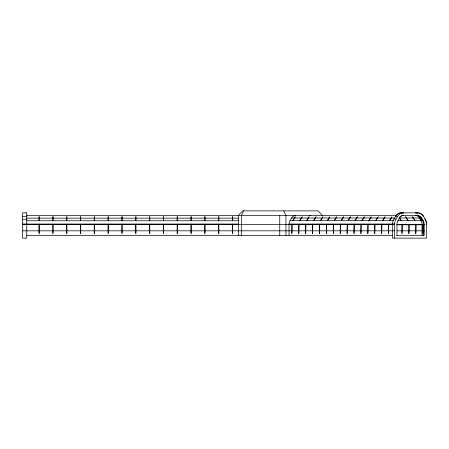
<?xml version="1.0" encoding="UTF-8"?>
<svg xmlns="http://www.w3.org/2000/svg" width="449" height="449" viewBox="0 0 449 449"><rect width="100%" height="100%" fill="white"/><g stroke="black" fill="none" stroke-linecap="round" stroke-linejoin="round"><path stroke-width="0.67" d="M395.872 215.795A7.998 6.926 -90 0 1 401.238 212.854L417.811 212.854A7.998 6.926 90 0 1 423.514 216.311L425.377 219.505A10.978 9.508 -90 0 1 426.539 224.292L426.55 238.127L392.493 238.127L392.533 223.361A9.62 8.329 -90 0 1 393.711 219.387L395.429 216.48A8.396 7.274 -90 0 1 401.417 212.854M394.643 238.127L394.682 223.361A9.62 8.329 -90 0 1 395.855 219.387L397.578 216.48A8.396 7.274 -90 0 1 403.561 212.854M243.577 210.873L241.422 215.548L241.422 235.428M289.038 235.428L289.038 224.023A6.915 5.989 -90 0 1 290.088 220.476L291.564 218.012A5.702 4.939 -90 0 1 295.627 215.548M292.9 220.504L295.246 216.811L293.04 220.504M299.803 220.504L302.155 216.811L299.949 220.504M306.712 220.504L309.064 216.811L306.852 220.504M313.621 220.504L315.967 216.811L313.761 220.504M320.524 220.504L322.876 216.811L320.67 220.504M327.433 220.504L329.785 216.811L327.579 220.504M334.342 220.504L336.694 216.811L334.483 220.504M341.251 220.504L343.597 216.811L341.392 220.504M348.155 220.504L350.506 216.811L348.301 220.504M355.064 220.504L357.415 216.811L355.204 220.504M361.973 220.504L364.319 216.811L362.113 220.504M368.876 220.504L371.228 216.811L369.022 220.504M375.785 220.504L378.137 216.811L375.925 220.504M382.694 220.504L385.04 216.811L382.834 220.504M389.597 220.504L391.949 216.811L389.743 220.504M26.738 215.548L397.034 215.548M401.894 215.548L417.626 215.548A5.702 4.939 -90 0 1 421.69 218.012L423.166 220.476A8.284 7.173 -90 0 1 424.21 224.416L424.215 235.428L396.501 235.428M395.429 216.48L397.578 216.48M22.45 216.626L26.738 216.626M291.564 218.012L394.553 218.012M398.785 218.012L421.69 218.012M26.738 218.158L238.324 218.158M393.941 218.977L396.085 218.977M22.45 219.235L26.738 219.235M290.088 220.476L393.779 220.476M397.898 220.476L423.166 220.476M26.738 220.762L238.324 220.762M392.493 223.916L394.643 223.916M22.45 224.023L238.324 224.023M289.038 224.023L392.729 224.023M22.45 224.59L394.643 224.59M396.843 224.59L424.21 224.59M396.849 224.792L424.215 224.792M22.45 230.82L394.643 230.82M396.849 230.82L424.215 230.82M26.738 235.428L392.729 235.428M322.466 215.548L318.156 210.873L242.645 210.873L238.324 215.548L238.324 235.428M419.613 216.811L421.819 220.504M419.467 216.811L421.673 220.504M412.704 216.811L414.91 220.504M412.558 216.811L414.769 220.504M405.795 216.811L408.006 220.504M405.655 216.811L407.86 220.504M399.52 217.866L401.097 220.504M399.374 217.866L400.951 220.504M424.894 218.624L425.136 219.045A10.725 9.289 90 0 1 426.544 224.259L426.55 224.764M283.785 210.873L285.946 215.548L285.946 235.428M423.497 235.428L423.491 224.416A8.284 7.173 90 0 0 422.447 220.476L420.977 218.012A5.702 4.939 90 0 0 416.913 215.548M422.071 235.428L422.06 224.416A8.284 7.173 90 0 0 421.022 220.476L419.546 218.012A5.702 4.939 90 0 0 415.482 215.548M396.978 235.428L396.978 224.023A6.915 5.989 -90 0 1 398.027 220.476L399.498 218.012A5.702 4.939 -90 0 1 403.561 215.548M279.755 215.548L279.755 235.428M309.692 215.548A5.702 4.939 -90 0 1 310.871 215.716M399.284 217.305A5.702 4.939 -90 0 1 399.571 216.985M400.211 216.435A5.702 4.939 -90 0 1 400.553 216.205M401.283 215.84A5.702 4.939 -90 0 1 401.664 215.716M402.057 215.621A5.702 4.939 -90 0 1 402.848 215.548M417.626 212.854A8.396 7.274 90 0 1 423.615 216.48M415.482 212.854A8.396 7.274 90 0 1 417.222 213.095M401.72 213.084A7.998 6.926 -90 0 1 403.382 212.854M415.667 212.854A7.998 6.926 90 0 1 417.323 213.084M26.738 212.854L22.45 212.854L22.45 238.127L26.738 238.127L26.738 212.854M39.271 216.811L38.984 216.811L38.984 220.504L39.271 220.504L39.271 216.811M53.089 216.811L52.802 216.811L52.802 220.504L53.089 220.504L53.089 216.811M66.901 216.811L66.615 216.811L66.615 220.504L66.901 220.504L66.901 216.811M80.719 216.811L80.433 216.811L80.433 220.504L80.719 220.504L80.719 216.811M94.531 216.811L94.245 216.811L94.245 220.504L94.531 220.504L94.531 216.811M108.344 216.811L108.057 216.811L108.057 220.504L108.344 220.504L108.344 216.811M122.162 216.811L121.875 216.811L121.875 220.504L122.162 220.504L122.162 216.811M135.974 216.811L135.688 216.811L135.688 220.504L135.974 220.504L135.974 216.811M149.792 216.811L149.506 216.811L149.506 220.504L149.792 220.504L149.792 216.811M163.604 216.811L163.318 216.811L163.318 220.504L163.604 220.504L163.604 216.811M177.417 216.811L177.131 216.811L177.131 220.504L177.417 220.504L177.417 216.811M191.235 216.811L190.948 216.811L190.948 220.504L191.235 220.504L191.235 216.811M205.047 216.811L204.761 216.811L204.761 220.504L205.047 220.504L205.047 216.811M218.865 216.811L218.579 216.811L218.579 220.504L218.865 220.504L218.865 216.811M232.677 216.811L232.391 216.811L232.391 220.504L232.677 220.504L232.677 216.811M39.271 224.236L38.984 224.236L38.984 233.564L39.271 233.564L39.271 224.236M53.089 224.236L52.802 224.236L52.802 233.564L53.089 233.564L53.089 224.236M66.901 224.236L66.615 224.236L66.615 233.564L66.901 233.564L66.901 224.236M80.719 224.236L80.433 224.236L80.433 233.564L80.719 233.564L80.719 224.236M94.531 224.236L94.245 224.236L94.245 233.564L94.531 233.564L94.531 224.236M108.344 224.236L108.057 224.236L108.057 233.564L108.344 233.564L108.344 224.236M122.162 224.236L121.875 224.236L121.875 233.564L122.162 233.564L122.162 224.236M135.974 224.236L135.688 224.236L135.688 233.564L135.974 233.564L135.974 224.236M149.792 224.236L149.506 224.236L149.506 233.564L149.792 233.564L149.792 224.236M163.604 224.236L163.318 224.236L163.318 233.564L163.604 233.564L163.604 224.236M177.417 224.236L177.131 224.236L177.131 233.564L177.417 233.564L177.417 224.236M191.235 224.236L190.948 224.236L190.948 233.564L191.235 233.564L191.235 224.236M205.047 224.236L204.761 224.236L204.761 233.564L205.047 233.564L205.047 224.236M218.865 224.236L218.579 224.236L218.579 233.564L218.865 233.564L218.865 224.236M232.677 224.236L232.391 224.236L232.391 233.564L232.677 233.564L232.677 224.236M292.007 224.236L291.861 233.564L292.007 224.236M298.911 224.236L298.77 233.564L298.911 224.236M305.82 224.236L305.679 233.564L305.82 224.236M312.729 224.236L312.583 233.564L312.729 224.236M319.637 224.236L319.492 233.564L319.637 224.236M326.541 224.236L326.401 233.564L326.541 224.236M333.45 224.236L333.304 233.564L333.45 224.236M340.359 224.236L340.213 233.564L340.359 224.236M347.262 224.236L347.122 233.564L347.262 224.236M354.171 224.236L354.031 233.564L354.171 224.236M361.08 224.236L360.934 233.564L361.08 224.236M367.984 224.236L367.843 233.564L367.984 224.236M374.893 224.236L374.752 233.564L374.893 224.236M381.802 224.236L381.656 233.564L381.802 224.236M388.705 224.236L388.565 233.564L388.705 224.236M402.13 224.236L401.99 233.564L402.13 224.236M409.039 224.236L408.893 233.564L409.039 224.236M415.948 224.236L415.802 233.564L415.948 224.236M422.851 224.236L422.711 233.564L422.851 224.236"/></g></svg>
